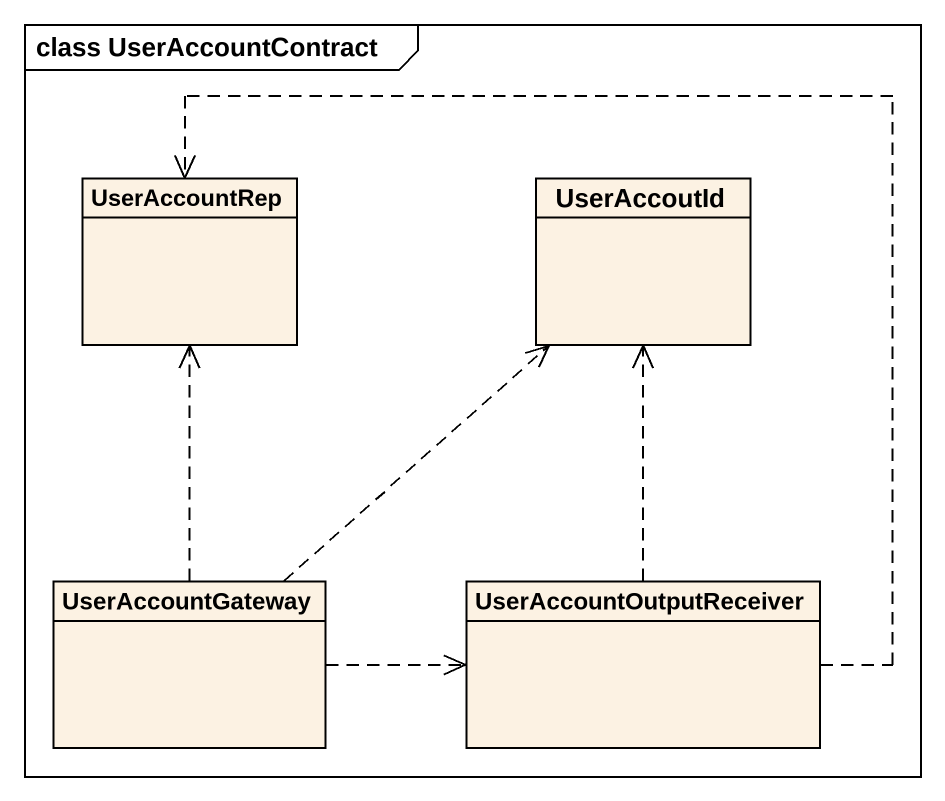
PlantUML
@startuml
mainframe class UserAccountContract
hide circle
hide empty members
class UserAccountRep
class UserAccoutId
class UserAccountGateway
class UserAccountOutputReceiver
UserAccountGateway .up.> UserAccountRep
UserAccountGateway .up.> UserAccoutId
UserAccountGateway .right.> UserAccountOutputReceiver
UserAccountOutputReceiver .up.> UserAccountRep
UserAccountOutputReceiver .up.> UserAccoutId
@enduml
